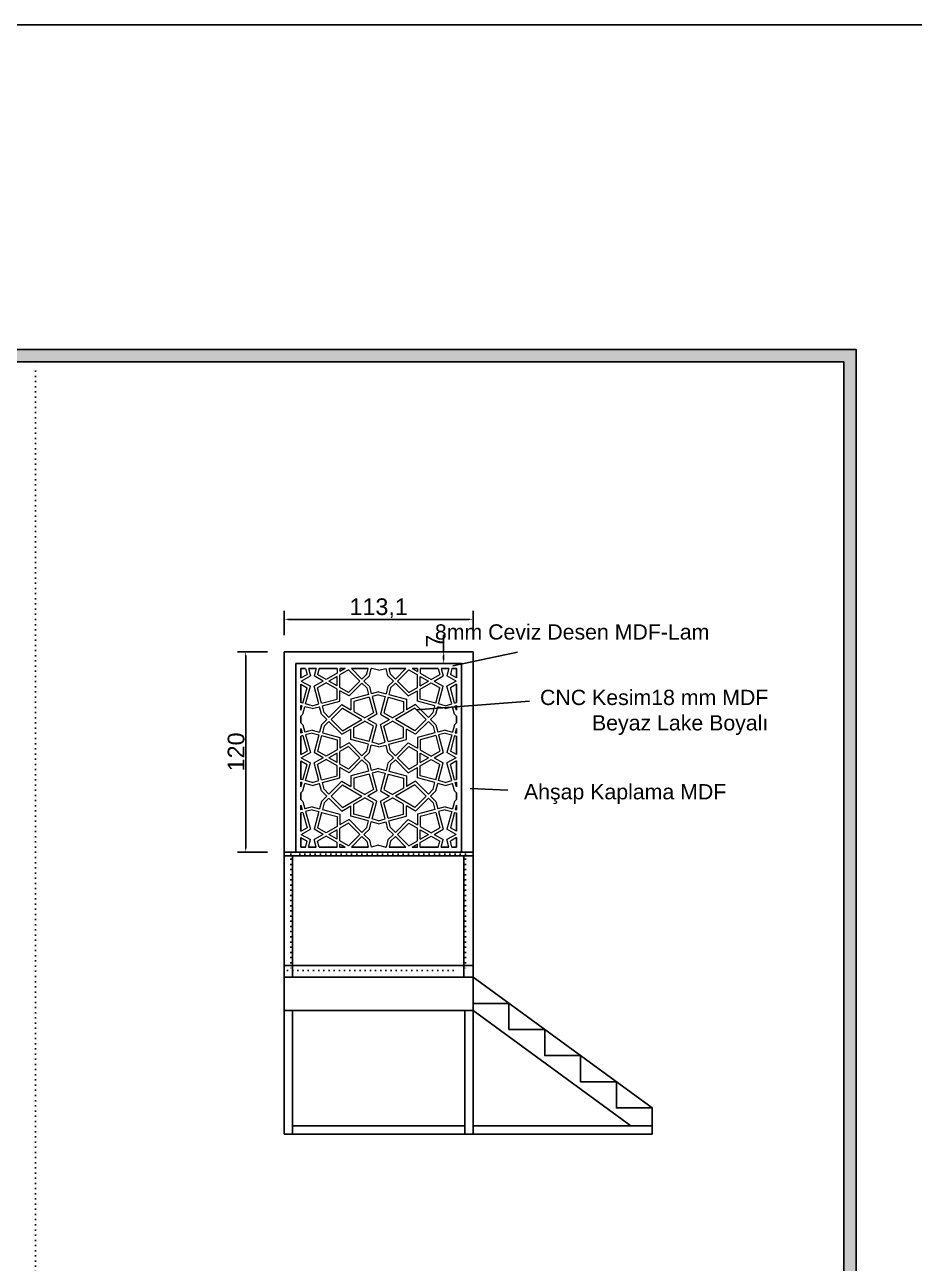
# Model space of a CAD drawing. Header units: metres. Extents: x 7064 to 15770, y 8440 to 11994.
# Drawn here: x 8278 to 8811, y 11252 to 11994 of the extents above; entities that cross this region are included whole.
import ezdxf

# ---------------------------------------------------------------- set-up
doc = ezdxf.new("R2010")
doc.units = ezdxf.units.M
doc.linetypes.add('ACAD_ISO07', pattern=[3, 0, -3])
doc.layers.add('AKM-DUVARLAR', color=6, linetype='Continuous', lineweight=60)
doc.layers.add('GÖRÜNÜŞ 015-O4M', color=125, linetype='Continuous', lineweight=15)
doc.layers.add('mahal liste', color=7, linetype='Continuous', lineweight=25, true_color=0xfa2e43)
doc.styles.get("Standard").update_dxf_attribs({"font": 'arial.ttf'})
doc.dimstyles.new('ISO-25', dxfattribs={"dimtxt": 10, "dimasz": 2.5, "dimexe": 5, "dimexo": 10, "dimtad": 1, "dimtxsty": 'Standard', "dimcen": 2.5, "dimadec": 0, "dimazin": 0, "dimtfac": 1, "dimtmove": 0, "dimatfit": 3, "dimfxl": 1, "dimarcsym": 0})

# ---------------------------------------------------------------- blocks, each defined once
blk = doc.blocks.new('yt')
at = {"color": 0}
blk.add_lwpolyline([(10890.87, 11343.04), (10989.97, 11343.04), (10989.97, 11230.04), (10890.87, 11230.04)], close=True, dxfattribs=at)
for points in [[(10893.87, 11334.36), (10893.87, 11340.04), (10896.54, 11340.04)], [(10898.32, 11340.04), (10902.96, 11340.04)], [(10904.74, 11340.04), (10915.53, 11340.04)], [(10917.25, 11340.04), (10920.29, 11340.04)], [(10924.06, 11340.04), (10934.22, 11340.04)], [(10936, 11340.04), (10936.29, 11340.04)], [(10946.63, 11340.04), (10956.79, 11340.04)], [(10960.56, 11340.04), (10963.6, 11340.04)], [(10965.32, 11340.04), (10976.11, 11340.04)], [(10977.89, 11340.04), (10982.53, 11340.04)], [(10984.31, 11340.04), (10986.97, 11340.04), (10986.97, 11334.36)], [(10893.87, 11319.56), (10893.87, 11330.62)], [(10986.97, 11330.62), (10986.97, 11319.56)], [(10893.87, 11314.99), (10893.87, 11317.78)], [(10986.97, 11317.78), (10986.97, 11314.99)], [(10893.87, 11307.47), (10893.87, 11311.56)], [(10986.97, 11311.56), (10986.97, 11307.47)], [(10893.87, 11301.25), (10893.87, 11304.03)], [(10986.97, 11304.03), (10986.97, 11301.25)], [(10893.87, 11288.41), (10893.87, 11299.47)], [(10986.97, 11299.47), (10986.97, 11288.41)], [(10893.87, 11273.61), (10893.87, 11284.67)], [(10986.97, 11284.67), (10986.97, 11273.61)], [(10893.87, 11269.05), (10893.87, 11271.83)], [(10986.97, 11271.83), (10986.97, 11269.05)], [(10893.87, 11261.52), (10893.87, 11265.62)], [(10986.97, 11265.62), (10986.97, 11261.52)], [(10893.87, 11255.31), (10893.87, 11258.09)], [(10986.97, 11258.09), (10986.97, 11255.31)], [(10893.87, 11242.47), (10893.87, 11253.53)], [(10986.97, 11253.53), (10986.97, 11242.47)], [(10896.54, 11233.04), (10893.87, 11233.04), (10893.87, 11238.73)], [(10986.97, 11238.73), (10986.97, 11233.04), (10984.31, 11233.04)], [(10902.96, 11233.04), (10898.32, 11233.04)], [(10915.53, 11233.04), (10904.74, 11233.04)], [(10920.29, 11233.04), (10917.25, 11233.04)], [(10934.22, 11233.04), (10924.06, 11233.04)], [(10944.85, 11233.04), (10944.56, 11233.04)], [(10956.79, 11233.04), (10946.63, 11233.04)], [(10963.6, 11233.04), (10960.56, 11233.04)], [(10976.11, 11233.04), (10965.32, 11233.04)], [(10982.53, 11233.04), (10977.89, 11233.04)]]:
    blk.add_lwpolyline(points, dxfattribs=at)
at = {"layer": 'GÖRÜNÜŞ 015-O4M', "color": 0}
for p, q in [((10896.54, 11340.04), (10897.5, 11336.45)), ((10898.32, 11340.04), (10899.5, 11335.62)), ((10902.96, 11340.04), (10901.77, 11335.62)), ((10904.74, 11340.04), (10903.77, 11336.45)), ((10915.53, 11340.04), (10915.53, 11337.3)), ((10917.25, 11340.04), (10917.25, 11338.29)), ((10920.29, 11340.04), (10917.25, 11338.29)), ((10922.39, 11339.27), (10917.25, 11336.3)), ((10929.18, 11332.49), (10922.39, 11339.27)), ((10930.4, 11333.7), (10924.06, 11340.04)), ((10933.3, 11336.6), (10934.22, 11340.04)), ((10934.84, 11335.71), (10936, 11340.04)), ((10940.42, 11338.94), (10936.29, 11340.04)), ((10940.42, 11338.94), (10944.83, 11340.12)), ((10946.01, 11335.71), (10944.83, 11340.12)), ((10947.55, 11336.6), (10946.63, 11340.04)), ((10950.45, 11333.7), (10956.79, 11340.04)), ((10951.67, 11332.49), (10958.46, 11339.27)), ((10958.46, 11339.27), (10963.6, 11336.3)), ((10960.56, 11340.04), (10963.6, 11338.29)), ((10963.6, 11340.04), (10963.6, 11338.29)), ((10965.32, 11340.04), (10965.32, 11337.3)), ((10976.11, 11340.04), (10977.08, 11336.45)), ((10977.89, 11340.04), (10979.08, 11335.62)), ((10982.53, 11340.04), (10981.35, 11335.62)), ((10984.31, 11340.04), (10983.35, 11336.45)), ((10893.87, 11334.36), (10897.5, 11336.45)), ((10894.08, 11332.49), (10899.5, 11335.62)), ((10894.08, 11332.49), (10899.5, 11329.35)), ((10907.2, 11332.49), (10901.77, 11335.62)), ((10907.2, 11332.49), (10901.77, 11329.35)), ((10908.92, 11333.48), (10903.77, 11336.45)), ((10908.92, 11331.49), (10903.77, 11328.52)), ((10915.53, 11337.3), (10908.92, 11333.48)), ((10915.53, 11327.67), (10908.92, 11331.49)), ((10915.53, 11335.31), (10910.64, 11332.49)), ((10915.53, 11329.66), (10910.64, 11332.49)), ((10915.53, 11329.66), (10915.53, 11335.31)), ((10917.25, 11328.67), (10917.25, 11336.3)), ((10929.18, 11332.49), (10922.39, 11325.7)), ((10930.4, 11331.27), (10922.68, 11323.55)), ((10933.3, 11336.6), (10930.4, 11333.7)), ((10933.3, 11328.37), (10930.4, 11331.27)), ((10934.84, 11335.71), (10931.61, 11332.49)), ((10934.84, 11329.26), (10931.61, 11332.49)), ((10946.01, 11335.71), (10949.24, 11332.49)), ((10946.01, 11329.26), (10949.24, 11332.49)), ((10947.55, 11336.6), (10950.45, 11333.7)), ((10947.55, 11328.37), (10950.45, 11331.27)), ((10950.45, 11331.27), (10958.17, 11323.55)), ((10951.67, 11332.49), (10958.46, 11325.7)), ((10963.6, 11328.67), (10963.6, 11336.3)), ((10965.32, 11337.3), (10971.93, 11333.48)), ((10965.32, 11335.31), (10970.21, 11332.49)), ((10965.32, 11329.66), (10965.32, 11335.31)), ((10965.32, 11329.66), (10970.21, 11332.49)), ((10965.32, 11327.67), (10971.93, 11331.49)), ((10971.93, 11333.48), (10977.08, 11336.45)), ((10971.93, 11331.49), (10977.08, 11328.52)), ((10973.65, 11332.49), (10979.08, 11335.62)), ((10973.65, 11332.49), (10979.08, 11329.35)), ((10986.77, 11332.49), (10981.35, 11335.62)), ((10986.77, 11332.49), (10981.35, 11329.35)), ((10986.97, 11334.36), (10983.35, 11336.45)), ((10893.87, 11330.62), (10897.5, 11328.52)), ((10895.02, 11319.25), (10897.5, 11328.52)), ((10896.68, 11318.81), (10899.5, 11329.35)), ((10904.6, 11318.81), (10901.77, 11329.35)), ((10906.26, 11319.25), (10903.77, 11328.52)), ((10915.53, 11321.74), (10915.53, 11327.67)), ((10922.39, 11325.7), (10917.25, 11328.67)), ((10917.25, 11320.42), (10917.25, 11326.68)), ((10922.68, 11323.55), (10917.25, 11326.68)), ((10934.36, 11324.41), (10923.81, 11321.58)), ((10933.3, 11328.37), (10934.36, 11324.41)), ((10934.84, 11329.26), (10936.02, 11324.86)), ((10940.42, 11326.04), (10936.02, 11324.86)), ((10940.42, 11324.26), (10936.46, 11323.19)), ((10940.42, 11326.04), (10944.83, 11324.86)), ((10940.42, 11324.26), (10944.38, 11323.19)), ((10946.01, 11329.26), (10944.83, 11324.86)), ((10947.55, 11328.37), (10946.49, 11324.41)), ((10946.49, 11324.41), (10957.04, 11321.58)), ((10958.17, 11323.55), (10963.6, 11326.68)), ((10958.46, 11325.7), (10963.6, 11328.67)), ((10963.6, 11320.42), (10963.6, 11326.68)), ((10965.32, 11321.74), (10965.32, 11327.67)), ((10974.59, 11319.25), (10977.08, 11328.52)), ((10976.25, 11318.81), (10979.08, 11329.35)), ((10984.17, 11318.81), (10981.35, 11329.35)), ((10986.97, 11330.62), (10983.35, 11328.52)), ((10985.83, 11319.25), (10983.35, 11328.52)), ((10895.02, 11319.25), (10893.87, 11319.56)), ((10894.57, 11317.59), (10893.87, 11317.78)), ((10893.87, 11314.99), (10894.57, 11317.59)), ((10895.05, 11312.74), (10896.23, 11317.14)), ((10900.64, 11315.96), (10896.23, 11317.14)), ((10900.64, 11317.74), (10896.68, 11318.81)), ((10900.64, 11317.74), (10904.6, 11318.81)), ((10900.64, 11315.96), (10905.04, 11317.14)), ((10906.22, 11312.74), (10905.04, 11317.14)), ((10906.26, 11319.25), (10915.53, 11321.74)), ((10906.7, 11317.59), (10917.25, 11320.42)), ((10907.76, 11313.63), (10906.7, 11317.59)), ((10910.66, 11310.73), (10918.38, 11318.45)), ((10918.38, 11318.45), (10923.81, 11315.32)), ((10923.81, 11321.58), (10923.81, 11315.32)), ((10934.8, 11322.75), (10925.53, 11320.26)), ((10925.53, 11320.26), (10925.53, 11314.33)), ((10934.8, 11322.75), (10937.29, 11313.48)), ((10936.46, 11323.19), (10939.29, 11312.65)), ((10944.38, 11323.19), (10941.56, 11312.65)), ((10946.05, 11322.75), (10943.56, 11313.48)), ((10946.05, 11322.75), (10955.32, 11320.26)), ((10955.32, 11320.26), (10955.32, 11314.33)), ((10957.04, 11321.58), (10957.04, 11315.32)), ((10962.46, 11318.45), (10957.04, 11315.32)), ((10970.19, 11310.73), (10962.46, 11318.45)), ((10974.15, 11317.59), (10963.6, 11320.42)), ((10974.59, 11319.25), (10965.32, 11321.74)), ((10973.08, 11313.63), (10974.15, 11317.59)), ((10974.63, 11312.74), (10975.81, 11317.14)), ((10980.21, 11315.96), (10975.81, 11317.14)), ((10980.21, 11317.74), (10976.25, 11318.81)), ((10980.21, 11317.74), (10984.17, 11318.81)), ((10980.21, 11315.96), (10984.62, 11317.14)), ((10985.8, 11312.74), (10984.62, 11317.14)), ((10985.83, 11319.25), (10986.97, 11319.56)), ((10986.28, 11317.59), (10986.97, 11317.78)), ((10986.97, 11314.99), (10986.28, 11317.59)), ((10895.05, 11312.74), (10893.87, 11311.56)), ((10906.22, 11312.74), (10909.45, 11309.51)), ((10906.22, 11306.29), (10909.45, 11309.51)), ((10907.76, 11313.63), (10910.66, 11310.73)), ((10911.88, 11309.51), (10918.67, 11316.3)), ((10911.88, 11309.51), (10918.67, 11302.73)), ((10918.67, 11316.3), (10930.42, 11309.51)), ((10918.67, 11302.73), (10930.42, 11309.51)), ((10925.53, 11314.33), (10932.14, 11310.51)), ((10937.29, 11313.48), (10932.14, 11310.51)), ((10939.29, 11312.65), (10933.86, 11309.51)), ((10939.29, 11306.38), (10933.86, 11309.51)), ((10941.56, 11312.65), (10946.98, 11309.51)), ((10941.56, 11306.38), (10946.98, 11309.51)), ((10943.56, 11313.48), (10948.7, 11310.51)), ((10955.32, 11314.33), (10948.7, 11310.51)), ((10962.18, 11316.3), (10950.42, 11309.51)), ((10962.18, 11302.73), (10950.42, 11309.51)), ((10968.97, 11309.51), (10962.18, 11316.3)), ((10968.97, 11309.51), (10962.18, 11302.73)), ((10973.08, 11313.63), (10970.19, 11310.73)), ((10974.63, 11312.74), (10971.4, 11309.51)), ((10974.63, 11306.29), (10971.4, 11309.51)), ((10985.8, 11312.74), (10986.97, 11311.56)), ((10895.05, 11306.29), (10893.87, 11307.47)), ((10893.87, 11304.03), (10894.57, 11301.44)), ((10895.05, 11306.29), (10896.23, 11301.88)), ((10900.64, 11303.06), (10896.23, 11301.88)), ((10900.64, 11303.06), (10905.04, 11301.88)), ((10906.22, 11306.29), (10905.04, 11301.88)), ((10907.76, 11305.4), (10906.7, 11301.44)), ((10907.76, 11305.4), (10910.66, 11308.3)), ((10910.66, 11308.3), (10918.38, 11300.58)), ((10918.38, 11300.58), (10923.81, 11303.71)), ((10923.81, 11297.44), (10923.81, 11303.71)), ((10925.53, 11304.7), (10932.14, 11308.52)), ((10925.53, 11298.76), (10925.53, 11304.7)), ((10937.29, 11305.55), (10932.14, 11308.52)), ((10934.8, 11296.28), (10937.29, 11305.55)), ((10936.46, 11295.83), (10939.29, 11306.38)), ((10944.38, 11295.83), (10941.56, 11306.38)), ((10943.56, 11305.55), (10948.7, 11308.52)), ((10946.05, 11296.28), (10943.56, 11305.55)), ((10955.32, 11304.7), (10948.7, 11308.52)), ((10955.32, 11298.76), (10955.32, 11304.7)), ((10962.46, 11300.58), (10957.04, 11303.71)), ((10957.04, 11297.44), (10957.04, 11303.71)), ((10970.19, 11308.3), (10962.46, 11300.58)), ((10973.08, 11305.4), (10970.19, 11308.3)), ((10973.08, 11305.4), (10974.15, 11301.44)), ((10974.63, 11306.29), (10975.81, 11301.88)), ((10980.21, 11303.06), (10975.81, 11301.88)), ((10980.21, 11303.06), (10984.62, 11301.88)), ((10985.8, 11306.29), (10984.62, 11301.88)), ((10985.8, 11306.29), (10986.97, 11307.47)), ((10986.97, 11304.03), (10986.28, 11301.44)), ((10894.57, 11301.44), (10893.87, 11301.25)), ((10895.02, 11299.78), (10893.87, 11299.47)), ((10895.02, 11299.78), (10897.5, 11290.51)), ((10900.64, 11301.28), (10896.68, 11300.22)), ((10896.68, 11300.22), (10899.5, 11289.68)), ((10900.64, 11301.28), (10904.6, 11300.22)), ((10904.6, 11300.22), (10901.77, 11289.68)), ((10906.26, 11299.78), (10903.77, 11290.51)), ((10906.26, 11299.78), (10915.53, 11297.29)), ((10906.7, 11301.44), (10917.25, 11298.61)), ((10915.53, 11297.29), (10915.53, 11291.35)), ((10917.25, 11298.61), (10917.25, 11292.35)), ((10922.68, 11295.48), (10917.25, 11292.35)), ((10930.4, 11287.76), (10922.68, 11295.48)), ((10934.36, 11294.62), (10923.81, 11297.44)), ((10934.8, 11296.28), (10925.53, 11298.76)), ((10933.3, 11290.66), (10934.36, 11294.62)), ((10934.84, 11289.77), (10936.02, 11294.17)), ((10940.42, 11292.99), (10936.02, 11294.17)), ((10940.42, 11294.77), (10936.46, 11295.83)), ((10940.42, 11294.77), (10944.38, 11295.83)), ((10940.42, 11292.99), (10944.83, 11294.17)), ((10946.01, 11289.77), (10944.83, 11294.17)), ((10946.05, 11296.28), (10955.32, 11298.76)), ((10946.49, 11294.62), (10957.04, 11297.44)), ((10947.55, 11290.66), (10946.49, 11294.62)), ((10950.45, 11287.76), (10958.17, 11295.48)), ((10958.17, 11295.48), (10963.6, 11292.35)), ((10974.15, 11301.44), (10963.6, 11298.61)), ((10963.6, 11298.61), (10963.6, 11292.35)), ((10974.59, 11299.78), (10965.32, 11297.29)), ((10965.32, 11297.29), (10965.32, 11291.35)), ((10974.59, 11299.78), (10977.08, 11290.51)), ((10980.21, 11301.28), (10976.25, 11300.22)), ((10976.25, 11300.22), (10979.08, 11289.68)), ((10980.21, 11301.28), (10984.17, 11300.22)), ((10984.17, 11300.22), (10981.35, 11289.68)), ((10985.83, 11299.78), (10983.35, 11290.51)), ((10985.83, 11299.78), (10986.97, 11299.47)), ((10986.28, 11301.44), (10986.97, 11301.25)), ((10893.87, 11288.41), (10897.5, 11290.51)), ((10894.08, 11286.54), (10899.5, 11289.68)), ((10907.2, 11286.54), (10901.77, 11289.68)), ((10908.92, 11287.54), (10903.77, 11290.51)), ((10915.53, 11291.35), (10908.92, 11287.54)), ((10915.53, 11289.37), (10910.64, 11286.54)), ((10915.53, 11283.72), (10915.53, 11289.37)), ((10922.39, 11293.33), (10917.25, 11290.36)), ((10917.25, 11282.72), (10917.25, 11290.36)), ((10929.18, 11286.54), (10922.39, 11293.33)), ((10933.3, 11290.66), (10930.4, 11287.76)), ((10934.84, 11289.77), (10931.61, 11286.54)), ((10946.01, 11289.77), (10949.24, 11286.54)), ((10947.55, 11290.66), (10950.45, 11287.76)), ((10951.67, 11286.54), (10958.46, 11293.33)), ((10958.46, 11293.33), (10963.6, 11290.36)), ((10963.6, 11282.72), (10963.6, 11290.36)), ((10965.32, 11291.35), (10971.93, 11287.54)), ((10965.32, 11289.37), (10970.21, 11286.54)), ((10965.32, 11283.72), (10965.32, 11289.37)), ((10971.93, 11287.54), (10977.08, 11290.51)), ((10973.65, 11286.54), (10979.08, 11289.68)), ((10986.77, 11286.54), (10981.35, 11289.68)), ((10986.97, 11288.41), (10983.35, 11290.51)), ((10893.87, 11284.67), (10897.5, 11282.58)), ((10894.08, 11286.54), (10899.5, 11283.41)), ((10895.02, 11273.31), (10897.5, 11282.58)), ((10896.68, 11272.86), (10899.5, 11283.41)), ((10907.2, 11286.54), (10901.77, 11283.41)), ((10904.6, 11272.86), (10901.77, 11283.41)), ((10908.92, 11285.55), (10903.77, 11282.58)), ((10906.26, 11273.31), (10903.77, 11282.58)), ((10915.53, 11281.73), (10908.92, 11285.55)), ((10915.53, 11283.72), (10910.64, 11286.54)), ((10915.53, 11275.79), (10915.53, 11281.73)), ((10922.39, 11279.76), (10917.25, 11282.72)), ((10917.25, 11274.47), (10917.25, 11280.74)), ((10922.68, 11277.61), (10917.25, 11280.74)), ((10929.18, 11286.54), (10922.39, 11279.76)), ((10930.4, 11285.33), (10922.68, 11277.61)), ((10933.3, 11282.43), (10930.4, 11285.33)), ((10934.84, 11283.32), (10931.61, 11286.54)), ((10933.3, 11282.43), (10934.36, 11278.47)), ((10934.84, 11283.32), (10936.02, 11278.91)), ((10940.42, 11280.09), (10936.02, 11278.91)), ((10940.42, 11280.09), (10944.83, 11278.91)), ((10946.01, 11283.32), (10944.83, 11278.91)), ((10946.01, 11283.32), (10949.24, 11286.54)), ((10947.55, 11282.43), (10946.49, 11278.47)), ((10947.55, 11282.43), (10950.45, 11285.33)), ((10950.45, 11285.33), (10958.17, 11277.61)), ((10951.67, 11286.54), (10958.46, 11279.76)), ((10958.17, 11277.61), (10963.6, 11280.74)), ((10958.46, 11279.76), (10963.6, 11282.72)), ((10963.6, 11274.47), (10963.6, 11280.74)), ((10965.32, 11283.72), (10970.21, 11286.54)), ((10965.32, 11281.73), (10971.93, 11285.55)), ((10965.32, 11275.79), (10965.32, 11281.73)), ((10971.93, 11285.55), (10977.08, 11282.58)), ((10973.65, 11286.54), (10979.08, 11283.41)), ((10974.59, 11273.31), (10977.08, 11282.58)), ((10976.25, 11272.86), (10979.08, 11283.41)), ((10986.77, 11286.54), (10981.35, 11283.41)), ((10984.17, 11272.86), (10981.35, 11283.41)), ((10986.97, 11284.67), (10983.35, 11282.58)), ((10985.83, 11273.31), (10983.35, 11282.58)), ((10895.02, 11273.31), (10893.87, 11273.61)), ((10894.57, 11271.65), (10893.87, 11271.83)), ((10900.64, 11271.8), (10896.68, 11272.86)), ((10900.64, 11271.8), (10904.6, 11272.86)), ((10906.26, 11273.31), (10915.53, 11275.79)), ((10906.7, 11271.65), (10917.25, 11274.47)), ((10910.66, 11264.79), (10918.38, 11272.51)), ((10918.38, 11272.51), (10923.81, 11269.38)), ((10934.36, 11278.47), (10923.81, 11275.64)), ((10923.81, 11275.64), (10923.81, 11269.38)), ((10934.8, 11276.81), (10925.53, 11274.32)), ((10925.53, 11274.32), (10925.53, 11268.38)), ((10934.8, 11276.81), (10937.29, 11267.53)), ((10940.42, 11278.31), (10936.46, 11277.25)), ((10936.46, 11277.25), (10939.29, 11266.7)), ((10940.42, 11278.31), (10944.38, 11277.25)), ((10944.38, 11277.25), (10941.56, 11266.7)), ((10946.05, 11276.81), (10943.56, 11267.53)), ((10946.05, 11276.81), (10955.32, 11274.32)), ((10946.49, 11278.47), (10957.04, 11275.64)), ((10955.32, 11274.32), (10955.32, 11268.38)), ((10957.04, 11275.64), (10957.04, 11269.38)), ((10962.46, 11272.51), (10957.04, 11269.38)), ((10970.19, 11264.79), (10962.46, 11272.51)), ((10974.15, 11271.65), (10963.6, 11274.47)), ((10974.59, 11273.31), (10965.32, 11275.79)), ((10980.21, 11271.8), (10976.25, 11272.86)), ((10980.21, 11271.8), (10984.17, 11272.86)), ((10985.83, 11273.31), (10986.97, 11273.61)), ((10986.28, 11271.65), (10986.97, 11271.83)), ((10893.87, 11269.05), (10894.57, 11271.65)), ((10895.05, 11266.8), (10893.87, 11265.62)), ((10895.05, 11266.8), (10896.23, 11271.2)), ((10900.64, 11270.02), (10896.23, 11271.2)), ((10900.64, 11270.02), (10905.04, 11271.2)), ((10906.22, 11266.8), (10905.04, 11271.2)), ((10906.22, 11266.8), (10909.45, 11263.57)), ((10907.76, 11267.69), (10906.7, 11271.65)), ((10907.76, 11267.69), (10910.66, 11264.79)), ((10911.88, 11263.57), (10918.67, 11270.36)), ((10918.67, 11270.36), (10930.42, 11263.57)), ((10925.53, 11268.38), (10932.14, 11264.56)), ((10937.29, 11267.53), (10932.14, 11264.56)), ((10939.29, 11266.7), (10933.86, 11263.57)), ((10941.56, 11266.7), (10946.98, 11263.57)), ((10943.56, 11267.53), (10948.7, 11264.56)), ((10955.32, 11268.38), (10948.7, 11264.56)), ((10962.18, 11270.36), (10950.42, 11263.57)), ((10968.97, 11263.57), (10962.18, 11270.36)), ((10973.08, 11267.69), (10970.19, 11264.79)), ((10974.63, 11266.8), (10971.4, 11263.57)), ((10973.08, 11267.69), (10974.15, 11271.65)), ((10974.63, 11266.8), (10975.81, 11271.2)), ((10980.21, 11270.02), (10975.81, 11271.2)), ((10980.21, 11270.02), (10984.62, 11271.2)), ((10985.8, 11266.8), (10984.62, 11271.2)), ((10985.8, 11266.8), (10986.97, 11265.62)), ((10986.97, 11269.05), (10986.28, 11271.65)), ((10895.05, 11260.35), (10893.87, 11261.52)), ((10893.87, 11258.09), (10894.57, 11255.5)), ((10895.05, 11260.35), (10896.23, 11255.94)), ((10900.64, 11257.12), (10896.23, 11255.94)), ((10900.64, 11257.12), (10905.04, 11255.94)), ((10906.22, 11260.35), (10905.04, 11255.94)), ((10906.22, 11260.35), (10909.45, 11263.57)), ((10907.76, 11259.46), (10906.7, 11255.5)), ((10907.76, 11259.46), (10910.66, 11262.36)), ((10910.66, 11262.36), (10918.38, 11254.63)), ((10911.88, 11263.57), (10918.67, 11256.78)), ((10918.38, 11254.63), (10923.81, 11257.77)), ((10918.67, 11256.78), (10930.42, 11263.57)), ((10923.81, 11251.5), (10923.81, 11257.77)), ((10925.53, 11258.76), (10932.14, 11262.58)), ((10925.53, 11252.82), (10925.53, 11258.76)), ((10937.29, 11259.61), (10932.14, 11262.58)), ((10939.29, 11260.44), (10933.86, 11263.57)), ((10934.8, 11250.34), (10937.29, 11259.61)), ((10936.46, 11249.89), (10939.29, 11260.44)), ((10941.56, 11260.44), (10946.98, 11263.57)), ((10944.38, 11249.89), (10941.56, 11260.44)), ((10943.56, 11259.61), (10948.7, 11262.58)), ((10946.05, 11250.34), (10943.56, 11259.61)), ((10955.32, 11258.76), (10948.7, 11262.58)), ((10962.18, 11256.78), (10950.42, 11263.57)), ((10955.32, 11252.82), (10955.32, 11258.76)), ((10962.46, 11254.63), (10957.04, 11257.77)), ((10957.04, 11251.5), (10957.04, 11257.77)), ((10968.97, 11263.57), (10962.18, 11256.78)), ((10970.19, 11262.36), (10962.46, 11254.63)), ((10973.08, 11259.46), (10970.19, 11262.36)), ((10974.63, 11260.35), (10971.4, 11263.57)), ((10973.08, 11259.46), (10974.15, 11255.5)), ((10974.63, 11260.35), (10975.81, 11255.94)), ((10980.21, 11257.12), (10975.81, 11255.94)), ((10980.21, 11257.12), (10984.62, 11255.94)), ((10985.8, 11260.35), (10984.62, 11255.94)), ((10985.8, 11260.35), (10986.97, 11261.52)), ((10986.97, 11258.09), (10986.28, 11255.5)), ((10894.57, 11255.5), (10893.87, 11255.31)), ((10895.02, 11253.83), (10893.87, 11253.53)), ((10895.02, 11253.83), (10897.5, 11244.56)), ((10900.64, 11255.34), (10896.68, 11254.28)), ((10896.68, 11254.28), (10899.5, 11243.73)), ((10900.64, 11255.34), (10904.6, 11254.28)), ((10904.6, 11254.28), (10901.77, 11243.73)), ((10906.26, 11253.83), (10903.77, 11244.56)), ((10906.26, 11253.83), (10915.53, 11251.35)), ((10906.7, 11255.5), (10917.25, 11252.67)), ((10915.53, 11251.35), (10915.53, 11245.41)), ((10917.25, 11252.67), (10917.25, 11246.4)), ((10922.68, 11249.54), (10917.25, 11246.4)), ((10930.4, 11241.82), (10922.68, 11249.54)), ((10934.36, 11248.68), (10923.81, 11251.5)), ((10934.8, 11250.34), (10925.53, 11252.82)), ((10940.42, 11248.83), (10936.46, 11249.89)), ((10940.42, 11248.83), (10944.38, 11249.89)), ((10946.05, 11250.34), (10955.32, 11252.82)), ((10946.49, 11248.68), (10957.04, 11251.5)), ((10950.45, 11241.82), (10958.17, 11249.54)), ((10958.17, 11249.54), (10963.6, 11246.4)), ((10974.15, 11255.5), (10963.6, 11252.67)), ((10963.6, 11252.67), (10963.6, 11246.4)), ((10974.59, 11253.83), (10965.32, 11251.35)), ((10965.32, 11251.35), (10965.32, 11245.41)), ((10974.59, 11253.83), (10977.08, 11244.56)), ((10980.21, 11255.34), (10976.25, 11254.28)), ((10976.25, 11254.28), (10979.08, 11243.73)), ((10980.21, 11255.34), (10984.17, 11254.28)), ((10984.17, 11254.28), (10981.35, 11243.73)), ((10985.83, 11253.83), (10983.35, 11244.56)), ((10985.83, 11253.83), (10986.97, 11253.53)), ((10986.28, 11255.5), (10986.97, 11255.31)), ((10893.87, 11242.47), (10897.5, 11244.56)), ((10894.08, 11240.6), (10899.5, 11243.73)), ((10907.2, 11240.6), (10901.77, 11243.73)), ((10908.92, 11241.59), (10903.77, 11244.56)), ((10915.53, 11245.41), (10908.92, 11241.59)), ((10915.53, 11243.43), (10910.64, 11240.6)), ((10915.53, 11237.77), (10915.53, 11243.43)), ((10922.39, 11247.39), (10917.25, 11244.42)), ((10917.25, 11236.78), (10917.25, 11244.42)), ((10929.18, 11240.6), (10922.39, 11247.39)), ((10933.3, 11244.72), (10930.4, 11241.82)), ((10934.84, 11243.82), (10931.61, 11240.6)), ((10933.3, 11244.72), (10934.36, 11248.68)), ((10934.84, 11243.82), (10936.02, 11248.23)), ((10940.42, 11247.05), (10936.02, 11248.23)), ((10940.42, 11247.05), (10944.83, 11248.23)), ((10946.01, 11243.82), (10944.83, 11248.23)), ((10946.01, 11243.82), (10949.24, 11240.6)), ((10947.55, 11244.72), (10946.49, 11248.68)), ((10947.55, 11244.72), (10950.45, 11241.82)), ((10951.67, 11240.6), (10958.46, 11247.39)), ((10958.46, 11247.39), (10963.6, 11244.42)), ((10963.6, 11236.78), (10963.6, 11244.42)), ((10965.32, 11245.41), (10971.93, 11241.59)), ((10965.32, 11237.77), (10965.32, 11243.43)), ((10965.32, 11243.43), (10970.21, 11240.6)), ((10971.93, 11241.59), (10977.08, 11244.56)), ((10973.65, 11240.6), (10979.08, 11243.73)), ((10986.77, 11240.6), (10981.35, 11243.73)), ((10986.97, 11242.47), (10983.35, 11244.56)), ((10893.87, 11238.73), (10897.5, 11236.64)), ((10894.08, 11240.6), (10899.5, 11237.47)), ((10896.54, 11233.04), (10897.5, 11236.64)), ((10898.32, 11233.04), (10899.5, 11237.47)), ((10907.2, 11240.6), (10901.77, 11237.47)), ((10902.96, 11233.04), (10901.77, 11237.47)), ((10908.92, 11239.61), (10903.77, 11236.64)), ((10904.74, 11233.04), (10903.77, 11236.64)), ((10915.53, 11235.79), (10908.92, 11239.61)), ((10915.53, 11237.77), (10910.64, 11240.6)), ((10915.53, 11233.04), (10915.53, 11235.79)), ((10922.39, 11233.81), (10917.25, 11236.78)), ((10917.25, 11233.04), (10917.25, 11234.8)), ((10920.29, 11233.04), (10917.25, 11234.8)), ((10929.18, 11240.6), (10922.39, 11233.81)), ((10930.4, 11239.38), (10924.06, 11233.04)), ((10933.3, 11236.48), (10930.4, 11239.38)), ((10934.84, 11237.37), (10931.61, 11240.6)), ((10933.3, 11236.48), (10934.22, 11233.04)), ((10934.84, 11237.37), (10936.02, 11232.97)), ((10946.01, 11237.37), (10944.83, 11232.97)), ((10946.01, 11237.37), (10949.24, 11240.6)), ((10947.55, 11236.48), (10946.63, 11233.04)), ((10947.55, 11236.48), (10950.45, 11239.38)), ((10950.45, 11239.38), (10956.79, 11233.04)), ((10951.67, 11240.6), (10958.46, 11233.81)), ((10958.46, 11233.81), (10963.6, 11236.78)), ((10960.56, 11233.04), (10963.6, 11234.8)), ((10963.6, 11233.04), (10963.6, 11234.8)), ((10965.32, 11237.77), (10970.21, 11240.6)), ((10965.32, 11235.79), (10971.93, 11239.61)), ((10965.32, 11233.04), (10965.32, 11235.79)), ((10971.93, 11239.61), (10977.08, 11236.64)), ((10973.65, 11240.6), (10979.08, 11237.47)), ((10976.11, 11233.04), (10977.08, 11236.64)), ((10977.89, 11233.04), (10979.08, 11237.47)), ((10986.77, 11240.6), (10981.35, 11237.47)), ((10982.53, 11233.04), (10981.35, 11237.47)), ((10986.97, 11238.73), (10983.35, 11236.64)), ((10984.31, 11233.04), (10983.35, 11236.64)), ((10940.42, 11234.15), (10936.02, 11232.97)), ((10940.42, 11234.15), (10944.83, 11232.97))]:
    blk.add_line(p, q, dxfattribs=at)
blk = doc.blocks.new('*D317')
at = {"color": 0, "lineweight": -2, "transparency": 16777216}
for p, q in [((8433.48, 11628.33), (8433.48, 11642.77)), ((8435.98, 11637.77), (8544.08, 11637.77)), ((8546.58, 11628.33), (8546.58, 11642.77))]:
    blk.add_line(p, q, dxfattribs=at)
at = {"color": 0, "transparency": 16777216}
for points in [[(8435.98, 11638.19), (8435.98, 11637.36), (8433.48, 11637.77)], [(8544.08, 11638.19), (8544.08, 11637.36), (8546.58, 11637.77)]]:
    blk.add_solid(points, dxfattribs=at)
at = {"layer": 'Defpoints', "color": 0, "transparency": 16777216}
for p in [(8546.58, 11637.77), (8433.48, 11618.33), (8546.58, 11618.33)]:
    blk.add_point(p, dxfattribs=at)
at = {"color": 0, "transparency": 16777216, "insert": (8490.03, 11644.41), "char_height": 10, "attachment_point": 5}
blk.add_mtext('113,1', dxfattribs=at)
blk = doc.blocks.new('*D318')
at = {"color": 0, "lineweight": -2, "transparency": 16777216}
for p, q in [((8423.48, 11618.33), (8405.39, 11618.33)), ((8410.39, 11615.83), (8410.39, 11500.83)), ((8423.48, 11498.33), (8405.39, 11498.33))]:
    blk.add_line(p, q, dxfattribs=at)
at = {"color": 0, "transparency": 16777216}
for points in [[(8409.97, 11615.83), (8410.81, 11615.83), (8410.39, 11618.33)], [(8409.97, 11500.83), (8410.81, 11500.83), (8410.39, 11498.33)]]:
    blk.add_solid(points, dxfattribs=at)
at = {"layer": 'Defpoints', "color": 0, "transparency": 16777216}
for p in [(8433.48, 11618.33), (8410.39, 11498.33), (8433.48, 11498.33)]:
    blk.add_point(p, dxfattribs=at)
at = {"color": 0, "transparency": 16777216, "insert": (8404.66, 11558.33), "char_height": 10, "attachment_point": 5, "rotation": 90}
blk.add_mtext('120', dxfattribs=at)
blk = doc.blocks.new('*D319')
at = {"color": 0, "lineweight": -2, "transparency": 16777216}
for p, q in [((8528.96, 11618.33), (8528.96, 11628.56)), ((8529.58, 11618.33), (8523.96, 11618.33)), ((8528.96, 11613.83), (8528.96, 11615.83)), ((8529.58, 11611.33), (8523.96, 11611.33))]:
    blk.add_line(p, q, dxfattribs=at)
at = {"color": 0, "transparency": 16777216}
for points in [[(8528.55, 11615.83), (8529.38, 11615.83), (8528.96, 11618.33)], [(8528.55, 11613.83), (8529.38, 11613.83), (8528.96, 11611.33)]]:
    blk.add_solid(points, dxfattribs=at)
at = {"layer": 'Defpoints', "color": 0, "transparency": 16777216}
for p in [(8528.96, 11618.33), (8539.58, 11618.33), (8539.58, 11611.33)]:
    blk.add_point(p, dxfattribs=at)
at = {"color": 0, "transparency": 16777216, "insert": (8523.34, 11624.69), "char_height": 10, "attachment_point": 5, "rotation": 90}
blk.add_mtext('7', dxfattribs=at)

msp = doc.modelspace()

# ---------------------------------------------------------------- hatches: boundary and pattern name
h = msp.add_hatch(color=253)
h.dxf.hatch_style = 1
h.paths.add_polyline_path([(7368.245, 11792.009), (8768.651, 11792.009), (8768.651, 10806.064), (7368.245, 10806.064)], flags=16)
h.paths.add_polyline_path([(7360.832, 11799.422), (8776.064, 11799.422), (8776.064, 10798.651), (7360.832, 10798.651)])

# ---------------------------------------------------------------- linework, layer by layer
at = {"color": 0}
for p, q in [((8433.485, 11498.332), (8433.485, 11618.332)), ((8433.485, 11618.332), (8546.585, 11618.332)), ((8534.53, 11609.866), (8573.121, 11618.191)), ((8546.585, 11498.332), (8546.585, 11618.332)), ((8440.485, 11498.332), (8440.485, 11611.332)), ((8440.485, 11611.332), (8539.585, 11611.332)), ((8539.585, 11498.332), (8539.585, 11611.332)), ((8512.774, 11583.608), (8580.287, 11588.794)), ((8544.888, 11536.498), (8567.365, 11535.32))]:
    msp.add_line(p, q, dxfattribs=at)
at = {"color": 252, "true_color": 0x939598}
for p, q in [((8433.485, 11423.332), (8433.485, 11498.332)), ((8433.485, 11498.332), (8546.585, 11498.332)), ((8433.485, 11498.332), (8433.485, 11423.332)), ((8545.985, 11498.332), (8433.485, 11498.332)), ((8545.985, 11496.132), (8433.485, 11496.132)), ((8438.485, 11496.132), (8438.485, 11423.332)), ((8540.985, 11496.132), (8540.985, 11423.332)), ((8546.585, 11423.332), (8546.585, 11498.332)), ((8433.485, 11430.337), (8546.585, 11430.337)), ((8433.485, 11423.332), (8433.485, 11428.332)), ((8433.485, 11423.332), (8433.485, 11329.332)), ((8433.485, 11423.332), (8546.585, 11423.332)), ((8546.585, 11423.332), (8546.585, 11329.332)), ((8546.585, 11423.332), (8653.885, 11345.032)), ((8433.525, 11403.332), (8546.585, 11403.332)), ((8438.485, 11403.332), (8438.485, 11329.332)), ((8541.625, 11403.332), (8541.625, 11329.332)), ((8546.585, 11403.332), (8641.14, 11334.332)), ((8646.549, 11345.032), (8637.549, 11345.032)), ((8653.885, 11345.032), (8653.885, 11329.332)), ((8541.625, 11334.332), (8438.485, 11334.332)), ((8653.885, 11334.332), (8546.585, 11334.332)), ((8433.485, 11329.332), (8546.585, 11329.332)), ((8545.985, 11329.332), (8433.485, 11329.332)), ((8546.585, 11329.332), (8653.885, 11329.332))]:
    msp.add_line(p, q, dxfattribs=at)
at = {"color": 252, "linetype": 'ACAD_ISO07', "true_color": 0x939598}
for p, q in [((8541.985, 11497.132), (8437.485, 11497.132)), ((8437.485, 11497.132), (8437.485, 11427.332)), ((8541.985, 11497.132), (8541.985, 11427.332)), ((8433.485, 11423.332), (8546.585, 11423.332)), ((8435.493, 11427.332), (8539.993, 11427.332))]:
    msp.add_line(p, q, dxfattribs=at)
at = {"color": 0}
msp.add_lwpolyline([(7063.944, 8440.111), (15770.364, 8440.111), (15770.364, 11994.02), (7063.944, 11994.02)], close=True, dxfattribs=at)
at = {"color": 253}
for points in [[(7360.832, 11799.422), (8776.064, 11799.422), (8776.064, 10798.651), (7360.832, 10798.651)], [(7368.245, 11792.009), (8768.651, 11792.009), (8768.651, 10806.064), (7368.245, 10806.064)]]:
    msp.add_lwpolyline(points, close=True, dxfattribs=at)
at = {"color": 252, "true_color": 0x939598}
msp.add_lwpolyline([(8546.585, 11423.332), (8546.585, 11407.672), (8568.045, 11407.672), (8568.045, 11392.012), (8589.505, 11392.012), (8589.505, 11376.352), (8610.965, 11376.352), (8610.965, 11360.692), (8632.425, 11360.692), (8632.425, 11345.032), (8653.885, 11345.032), (8653.885, 11329.332)], dxfattribs=at)
at = {"layer": 'mahal liste', "color": 244, "linetype": 'ACAD_ISO07', "true_color": 0x991b1e}
msp.add_line((8284.483, 11147.869), (8284.483, 11792.009), dxfattribs=at)

# ---------------------------------------------------------------- block references
at = {"color": 0}
msp.add_blockref('yt', (-2450.39, 268.289), dxfattribs=at)

# ---------------------------------------------------------------- texts
at = {"layer": 'AKM-DUVARLAR', "color": 0, "char_height": 9.12942, "attachment_point": 3}
for s, width, insert in [('8mm Ceviz Desen MDF-Lam', 161.69455, (8688.108, 11634.777)), ('CNC Kesim18 mm MDF Beyaz Lake Boyalı', 161.69455, (8723.428, 11595.554)), ('\\pxt12;Ahşap Kaplama MDF', 190.28584, (8698.245, 11539.03))]:
    msp.add_mtext_dynamic_manual_height_columns(s, width=width, gutter_width=1.016, heights=[0], dxfattribs=dict(at, insert=insert))

# ---------------------------------------------------------------- dimensions: what is measured, and where the dimension line sits
at = {"color": 0}
dim = msp.add_linear_dim(base=(8546.585, 11637.773), p1=(8433.485, 11618.332), p2=(8546.585, 11618.332), dimstyle='ISO-25', dxfattribs=at)
dim.commit()
dim.dimension.update_dxf_attribs({"geometry": '*D317', "text_midpoint": (8490.035, 11644.408)})
for base, p1, p2, picture, middle in [((8528.963, 11618.332), (8539.585, 11611.332), (8539.585, 11618.332), '*D319', (8523.338, 11624.694)), ((8410.391, 11498.332), (8433.485, 11618.332), (8433.485, 11498.332), '*D318', (8404.66, 11558.332))]:
    dim = msp.add_linear_dim(base=base, p1=p1, p2=p2, angle=90, dimstyle='ISO-25', dxfattribs=at)
    dim.commit()
    dim.dimension.update_dxf_attribs({"geometry": picture, "text_midpoint": middle})

doc.saveas('drawing.dxf')
